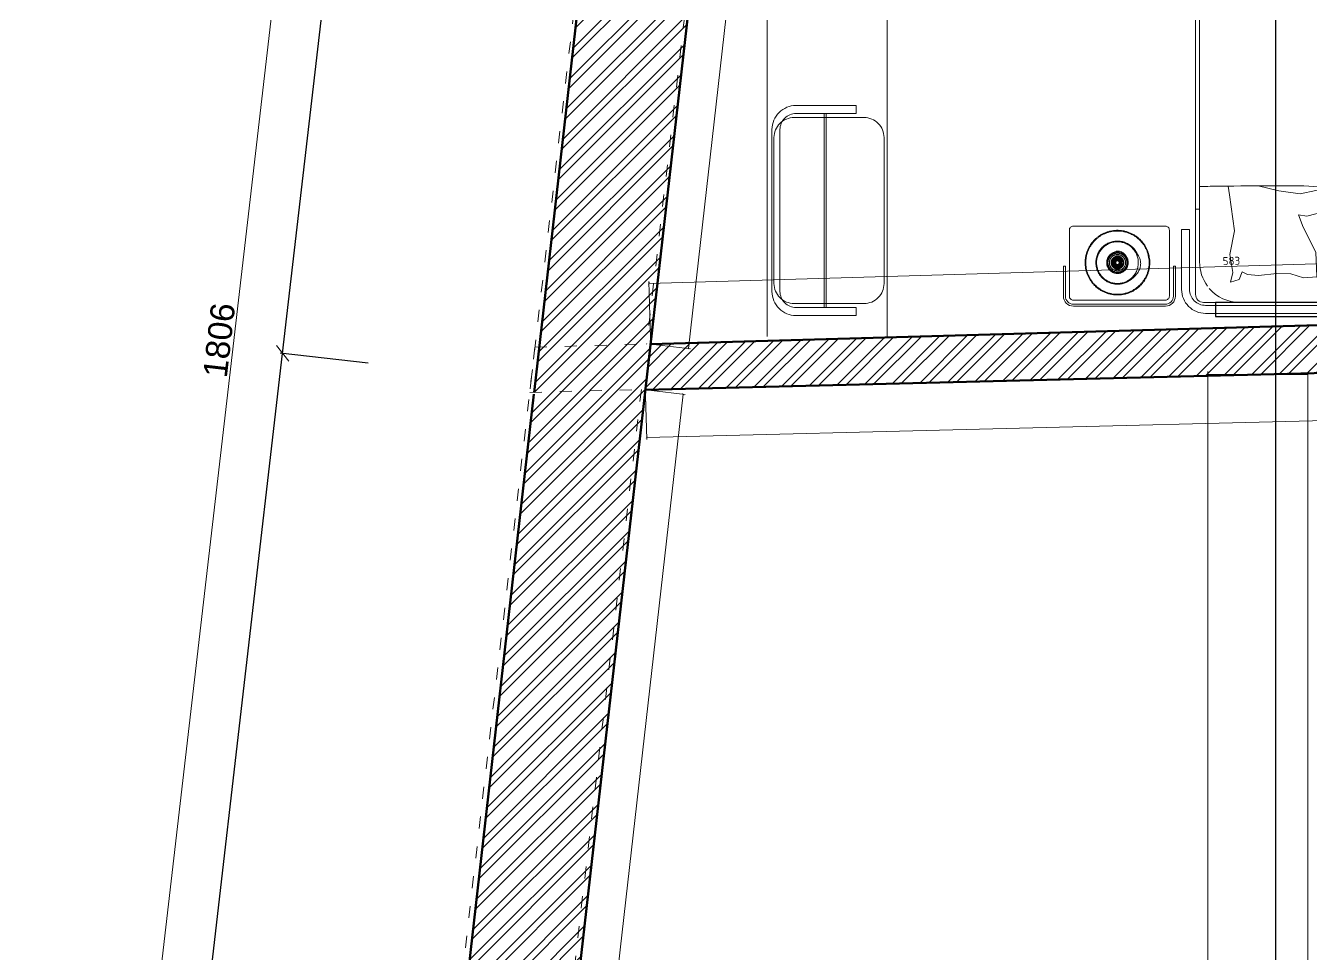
# Model space of a CAD drawing. Header units: inches. Extents: x -3731 to -279, y 59992 to 62726.
# Drawn here: x -3674 to -3031, y 61036 to 61500 of the extents above; entities that cross this region are included whole.
import ezdxf

# ---------------------------------------------------------------- set-up
doc = ezdxf.new("R2010")
doc.units = ezdxf.units.IN
doc.linetypes.add('ACAD_ISO03W100', pattern=[30, 12, -18])
for name, color, linetype, lineweight in [('1', 7, 'Continuous', 18), ('2', 36, 'Continuous', 18), ('A-DUVAR 0.50', 40, 'Continuous', 50), ('A-YAZI 0.15', 190, 'Continuous', 15), ('Auto-Olcu', 33, 'Continuous', 15), ('Auto-Silik_Cizgiler', 47, 'Continuous', 9), ('Auto-SilikCizgiler', 251, 'Continuous', 9), ('Auto-Tefris', 32, 'Continuous', 9), ('Auto-Yazi', 7, 'Continuous', 20)]:
    doc.layers.add(name, color=color, linetype=linetype, lineweight=lineweight)
doc.layers.add('Auto-Kumas', color=2, linetype='Continuous')
doc.layers.add('S2000-025 Antet', color=7, linetype='Continuous')
doc.styles.add('1-20', font='isocpeur.ttf', dxfattribs={"height": 4})
doc.styles.get("Standard").update_dxf_attribs({"font": 'arial.ttf'})
doc.dimstyles.get("Standard").update_dxf_attribs({"dimtxt": 0.18, "dimasz": 0.18, "dimexe": 0.18, "dimexo": 0.0625, "dimgap": 0.09, "dimtad": 0, "dimtih": 1, "dimtoh": 1, "dimdec": 4, "dimzin": 0, "dimdsep": 46, "dimtxsty": 'Standard', "dimcen": 0.09, "dimadec": 0, "dimazin": 0, "dimtfac": 1, "dimtdec": 4, "dimtofl": 0, "dimtmove": 0, "dimatfit": 3, "dimfxl": 1, "dimtolj": 1, "dimtzin": 0, "dimarcsym": 0})
doc.dimstyles.new('ölçü 1_20', dxfattribs={"dimtxt": 4, "dimasz": 1, "dimexe": 1, "dimexo": 3, "dimtad": 1, "dimdec": 0, "dimtxsty": '1-20', "dimblk": 'ARCHTICK', "dimcen": 1.5, "dimclrd": 256, "dimclre": 256, "dimclrt": 256, "dimadec": 0, "dimazin": 0, "dimtfac": 1, "dimtdec": 0, "dimtmove": 0, "dimatfit": 3, "dimldrblk": 'ARCHTICK', "dimfxl": 1, "dimlwd": -1, "dimlwe": -1, "dimarcsym": 0})

# ---------------------------------------------------------------- blocks, each defined once
blk = doc.blocks.new('_OBLIQUE')
at = {"color": 0, "linetype": 'ByBlock'}
blk.add_line((-0.5, -0.5), (0.5, 0.5), dxfattribs=at)
blk = doc.blocks.new('*D88')
at = {"layer": 'Auto-Olcu', "color": 0, "lineweight": -2, "ltscale": 5, "transparency": 16777216}
for p, q in [((-3648.81, 60442.46), (-3545.25, 61336.48)), ((-3502.54, 61331.53), (-3546.49, 61336.63)), ((-3606.1, 60437.51), (-3650.05, 60442.61))]:
    blk.add_line(p, q, dxfattribs=at)
at = {"layer": 'DEFPOINTS', "color": 0, "ltscale": 5, "transparency": 16777216}
for p in [(-3545.25, 61336.48), (-3495.58, 61330.73), (-3599.14, 60436.71)]:
    blk.add_point(p, dxfattribs=at)
at = {"layer": 'Auto-Olcu', "color": 0, "lineweight": -2, "ltscale": 5, "transparency": 16777216, "xscale": 7, "yscale": 7, "zscale": 7}
for p, rotation in [((-3545.25, 61336.48), 83.39249380122112), ((-3648.81, 60442.46), 263.3924938012211)]:
    blk.add_blockref('_OBLIQUE', p, dxfattribs=dict(at, rotation=rotation))
at = {"layer": 'Auto-Olcu', "color": 0, "ltscale": 5, "transparency": 16777216, "insert": (-3602.73, 60890.13), "char_height": 10, "attachment_point": 5, "rotation": 83.39249}
blk.add_mtext('\\A1;900', dxfattribs=at)
blk = doc.blocks.new('*D89')
at = {"layer": 'Auto-Olcu', "color": 0, "lineweight": -2, "ltscale": 5, "transparency": 16777216}
for p, q in [((-3545.25, 61336.48), (-3441.04, 62236.13)), ((-3398.32, 62231.18), (-3442.28, 62236.27)), ((-3502.54, 61331.53), (-3546.49, 61336.63))]:
    blk.add_line(p, q, dxfattribs=at)
at = {"layer": 'DEFPOINTS', "color": 0, "ltscale": 5, "transparency": 16777216}
for p in [(-3441.04, 62236.13), (-3391.37, 62230.37), (-3495.58, 61330.73)]:
    blk.add_point(p, dxfattribs=at)
at = {"layer": 'Auto-Olcu', "color": 0, "lineweight": -2, "ltscale": 5, "transparency": 16777216, "xscale": 7, "yscale": 7, "zscale": 7}
for p, rotation in [((-3441.04, 62236.13), 83.39240997464881), ((-3545.25, 61336.48), 263.3924099746488)]:
    blk.add_blockref('_OBLIQUE', p, dxfattribs=dict(at, rotation=rotation))
at = {"layer": 'Auto-Olcu', "color": 0, "ltscale": 5, "transparency": 16777216, "insert": (-3498.84, 61786.96), "char_height": 10, "attachment_point": 5, "rotation": 83.39241}
blk.add_mtext('\\A1;906', dxfattribs=at)
blk = doc.blocks.new('_ARCHTICK')
at = {"color": 0, "linetype": 'ByBlock', "const_width": 0.15}
blk.add_lwpolyline([(-0.5, -0.5), (0.5, 0.5)], dxfattribs=at)
blk = doc.blocks.new('*D108')
at = {"layer": 'Auto-Olcu', "ltscale": 5, "transparency": 16777216}
for p, q in [((-3263.69, 62175.46), (-3246.78, 62173.54)), ((-3247.77, 62173.66), (-3342.47, 61338.87)), ((-3358.39, 61340.68), (-3341.48, 61338.76))]:
    blk.add_line(p, q, dxfattribs=at)
at = {"layer": 'DEFPOINTS', "color": 0, "ltscale": 5, "transparency": 16777216}
for p in [(-3266.67, 62175.8), (-3361.37, 61341.02), (-3342.47, 61338.87)]:
    blk.add_point(p, dxfattribs=at)
at = {"layer": 'Auto-Olcu', "ltscale": 5, "transparency": 16777216}
for p, rotation in [((-3247.77, 62173.66), 83.5280530386046), ((-3342.47, 61338.87), 263.5280530386045)]:
    blk.add_blockref('_ARCHTICK', p, dxfattribs=dict(at, rotation=rotation))
at = {"layer": 'Auto-Olcu', "ltscale": 5, "transparency": 16777216, "insert": (-3297.73, 61756.56), "char_height": 4, "attachment_point": 5, "rotation": 83.52805, "style": '1-20'}
blk.add_mtext('840', dxfattribs=at)
blk = doc.blocks.new('*D169')
at = {"layer": 'Auto-Olcu', "ltscale": 5, "transparency": 16777216}
for p, q in [((-2555.18, 61335.39), (-2554.64, 61313.6)), ((-3363.88, 61315.22), (-3363.34, 61293.44)), ((-2554.67, 61314.6), (-3363.36, 61294.44))]:
    blk.add_line(p, q, dxfattribs=at)
at = {"layer": 'DEFPOINTS', "color": 0, "ltscale": 5, "transparency": 16777216}
for p in [(-2555.26, 61338.39), (-3363.96, 61318.22), (-3363.36, 61294.44)]:
    blk.add_point(p, dxfattribs=at)
at = {"layer": 'Auto-Olcu', "ltscale": 5, "transparency": 16777216}
for p, rotation in [((-2554.67, 61314.6), 1.428381754934946), ((-3363.36, 61294.44), 181.428381754935)]:
    blk.add_blockref('_ARCHTICK', p, dxfattribs=dict(at, rotation=rotation))
at = {"layer": 'Auto-Olcu', "ltscale": 5, "transparency": 16777216, "insert": (-2959.08, 61307.15), "char_height": 4, "attachment_point": 5, "rotation": 1.42838, "style": '1-20'}
blk.add_mtext('809', dxfattribs=at)
blk = doc.blocks.new('*D171')
at = {"layer": 'Auto-Olcu', "ltscale": 5, "transparency": 16777216}
for p, q in [((-3362.27, 61371.44), (-2779.85, 61388.68)), ((-2779.04, 61361.26), (-2779.88, 61389.68)), ((-3361.46, 61344.02), (-3362.3, 61372.44))]:
    blk.add_line(p, q, dxfattribs=at)
at = {"layer": 'DEFPOINTS', "color": 0, "ltscale": 5, "transparency": 16777216}
for p in [(-2779.85, 61388.68), (-2778.95, 61358.26, -0.28), (-3361.37, 61341.02)]:
    blk.add_point(p, dxfattribs=at)
at = {"layer": 'Auto-Olcu', "ltscale": 5, "transparency": 16777216}
for p, rotation in [((-2779.85, 61388.68), 1.696024416893215), ((-3362.27, 61371.44), 181.6960244168932)]:
    blk.add_blockref('_ARCHTICK', p, dxfattribs=dict(at, rotation=rotation))
at = {"layer": 'Auto-Olcu', "ltscale": 5, "transparency": 16777216, "insert": (-3071.14, 61382.68), "char_height": 4, "attachment_point": 5, "rotation": 1.69602, "style": '1-20'}
blk.add_mtext('583', dxfattribs=at)
blk = doc.blocks.new('GUTYU')
at = {"layer": 'Auto-Silik_Cizgiler'}
for p, q in [((13583.07, -2497.99), (13680.07, -2497.99)), ((13583.07, -2498.99), (13680.07, -2498.99))]:
    blk.add_line(p, q, dxfattribs=at)
at = {"layer": 'Auto-Tefris'}
blk.add_lwpolyline([(13668.07, -2472.99), (13595.07, -2472.99, 0.414214), (13585.07, -2482.99), (13585.07, -2517.99, 0.414214), (13595.07, -2527.99), (13668.07, -2527.99, 0.414214), (13678.07, -2517.99), (13678.07, -2482.99, 0.414214)], format="xyb", close=True, dxfattribs=at)
at = {"layer": 'Auto-Yazi'}
for p, q in [((13665.07, -2471.99), (13596.07, -2471.99)), ((13665.07, -2471.99), (13667.07, -2471.99)), ((13596.07, -2475.99), (13665.07, -2475.99)), ((13667.07, -2475.99), (13665.07, -2475.99)), ((13579.07, -2513.99), (13583.07, -2513.99)), ((13684.07, -2513.99), (13680.07, -2513.99))]:
    blk.add_line(p, q, dxfattribs=at)
for points in [[(13596.07, -2471.99), (13591.07, -2471.99, 0.414214), (13579.07, -2483.99), (13579.07, -2513.99)], [(13596.07, -2471.99), (13591.07, -2471.99, 0.414214), (13579.07, -2483.99), (13579.07, -2513.99)], [(13667.07, -2471.99), (13672.07, -2471.99, -0.414214), (13684.07, -2483.99), (13684.07, -2513.99)], [(13667.07, -2471.99), (13672.07, -2471.99, -0.414214), (13684.07, -2483.99), (13684.07, -2513.99)], [(13596.07, -2475.99), (13591.07, -2475.99, 0.414214), (13583.07, -2483.99), (13583.07, -2513.99)], [(13667.07, -2475.99), (13672.07, -2475.99, -0.414214), (13680.07, -2483.99), (13680.07, -2513.99)]]:
    blk.add_lwpolyline(points, format="xyb", dxfattribs=at)
blk = doc.blocks.new('*D21')
at = {"layer": 'Auto-Olcu', "ltscale": 5, "transparency": 16777216}
for p, q in [((43264.32, -30267.06), (43264.32, -30283.82)), ((43446.32, -30267.06), (43446.32, -30283.82)), ((43446.32, -30282.82), (43264.32, -30282.82))]:
    blk.add_line(p, q, dxfattribs=at)
at = {"layer": 'DEFPOINTS', "color": 0, "ltscale": 5, "transparency": 16777216}
for p in [(43264.32, -30264.06), (43446.32, -30264.06), (43264.32, -30282.82)]:
    blk.add_point(p, dxfattribs=at)
at = {"layer": 'Auto-Olcu', "ltscale": 5, "transparency": 16777216, "rotation": 180}
blk.add_blockref('_ARCHTICK', (43264.32, -30282.82), dxfattribs=at)
at = {"layer": 'Auto-Olcu', "ltscale": 5, "transparency": 16777216}
blk.add_blockref('_ARCHTICK', (43446.32, -30282.82), dxfattribs=at)
at = {"layer": 'Auto-Olcu', "ltscale": 5, "transparency": 16777216, "insert": (43355.32, -30280.2), "char_height": 4, "attachment_point": 5, "style": '1-20'}
blk.add_mtext('180', dxfattribs=at)
blk = doc.blocks.new('*D22')
at = {"layer": 'Auto-Olcu', "ltscale": 5, "transparency": 16777216}
for p, q in [((43358.32, -30143.35), (43388.56, -30143.35)), ((43387.56, -30343.17), (43387.56, -30143.35)), ((43358.32, -30343.17), (43388.56, -30343.17))]:
    blk.add_line(p, q, dxfattribs=at)
at = {"layer": 'DEFPOINTS', "color": 0, "ltscale": 5, "transparency": 16777216}
for p in [(43355.32, -30143.35), (43387.56, -30143.35), (43355.32, -30343.17)]:
    blk.add_point(p, dxfattribs=at)
at = {"layer": 'Auto-Olcu', "ltscale": 5, "transparency": 16777216}
for p, rotation in [((43387.56, -30143.35), 90), ((43387.56, -30343.17), 270)]:
    blk.add_blockref('_ARCHTICK', p, dxfattribs=dict(at, rotation=rotation))
at = {"layer": 'Auto-Olcu', "ltscale": 5, "transparency": 16777216, "insert": (43384.93, -30243.26), "char_height": 4, "attachment_point": 5, "rotation": 90, "style": '1-20'}
blk.add_mtext('200', dxfattribs=at)
blk = doc.blocks.new('hytuytu')
at = {"layer": 'Auto-Tefris', "elevation": 0}
for points in [[(8207.29, -2601.72), (8207.29, -2586.72, -0.414214), (8209.29, -2584.72), (8255.29, -2584.72, -0.414214), (8257.29, -2586.72), (8257.29, -2601.72)], [(8207.29, -2601.72), (8207.29, -2619.72, 0.414214), (8209.29, -2621.72), (8255.29, -2621.72, 0.414214), (8257.29, -2619.72), (8257.29, -2601.72)]]:
    blk.add_lwpolyline(points, format="xyb", dxfattribs=at)
at = {"layer": 'Auto-Yazi'}
for p, q in [((8204.29, -2601.72, 0), (8205.29, -2601.72, 0)), ((8260.29, -2601.72, 0), (8259.29, -2601.72, 0))]:
    blk.add_line(p, q, dxfattribs=at)
at = {"layer": 'Auto-Yazi', "elevation": 0}
for points in [[(8204.29, -2601.72), (8204.29, -2586.72, -0.414214), (8209.29, -2581.72), (8255.29, -2581.72, -0.414214), (8260.29, -2586.72), (8260.29, -2601.72)], [(8205.29, -2601.72), (8205.29, -2586.72, -0.414214), (8209.29, -2582.72), (8255.29, -2582.72, -0.414214), (8259.29, -2586.72), (8259.29, -2601.72)]]:
    blk.add_lwpolyline(points, format="xyb", dxfattribs=at)
blk = doc.blocks.new('HJTY5')
at = {"layer": '1'}
for points, weights, knots in [([(69.51, -5593.8), (84.65, -5585.47), (92.98, -5600.61), (101.3, -5615.76), (86.16, -5624.08), (71.02, -5632.41), (62.69, -5617.27), (54.37, -5602.12), (69.51, -5593.8)], [1, 0.707106781187, 1, 0.707106781187, 1, 0.707106781187, 1, 0.707106781187, 1], [0, 0, 0, 14.137512, 14.137512, 28.275024, 28.275024, 42.412536, 42.412536, 56.550048, 56.550048, 56.550048]), ([(72.28, -5598.85), (72.28, -5598.85), (72.28, -5598.85), (72.28, -5598.85), (82.38, -5593.29), (87.93, -5603.39), (93.48, -5613.48), (83.39, -5619.04), (73.29, -5624.59), (67.74, -5614.49), (62.19, -5604.4), (72.28, -5598.85)], [1, 1, 1, 1, 0.707106781187, 1, 0.707106781187, 1, 0.707106781187, 1, 0.707106781187, 1], [0, 0, 0, 1.178126, 2.356252, 4.712504, 9.425008, 9.425008, 18.850016, 18.850016, 28.275024, 28.275024, 37.700032, 37.700032, 37.700032]), ([(72.47, -5599.18), (62.71, -5604.55), (68.08, -5614.31), (73.44, -5624.06), (83.2, -5618.7), (92.96, -5613.33), (87.59, -5603.58), (82.23, -5593.82), (72.47, -5599.18)], [1, 0.707106781187, 1, 0.707106781187, 1, 0.707106781187, 1, 0.707106781187, 1], [0, 0, 0, 9.110833, 9.110833, 18.221667, 18.221667, 27.3325, 27.3325, 36.443333, 36.443333, 36.443333]), ([(72.79, -5611.72), (72.79, -5611.72), (72.79, -5611.72), (72.79, -5611.72), (70.01, -5606.67), (75.06, -5603.9), (80.11, -5601.12), (82.88, -5606.17), (85.66, -5611.22), (80.61, -5613.99), (75.56, -5616.77), (72.79, -5611.72)], [1, 1, 1, 1, 0.707106781187, 1, 0.707106781187, 1, 0.707106781187, 1, 0.707106781187, 1], [0, 0, 0, 0.589051, 1.178102, 2.356205, 4.712409, 4.712409, 9.424819, 9.424819, 14.137228, 14.137228, 18.849637, 18.849637, 18.849637])]:
    blk.add_rational_spline(points, weights, degree=2, knots=knots, dxfattribs=at)
at = {"layer": '2'}
for points, weights, knots in [([(69.69, -5594.13), (54.89, -5602.27), (63.03, -5617.08), (71.17, -5631.89), (85.98, -5623.75), (100.78, -5615.61), (92.64, -5600.8), (84.5, -5585.99), (69.69, -5594.13)], [1, 0.707106781187, 1, 0.707106781187, 1, 0.707106781187, 1, 0.707106781187, 1], [0, 0, 0, 13.823333, 13.823333, 27.646667, 27.646667, 41.47, 41.47, 55.293334, 55.293334, 55.293334]), ([(73.21, -5611.48), (73.21, -5611.48), (73.21, -5611.48), (73.21, -5611.48), (70.66, -5606.86), (75.29, -5604.31), (79.92, -5601.76), (82.46, -5606.39), (85.01, -5611.02), (80.38, -5613.57), (75.75, -5616.11), (73.21, -5611.48)], [1, 1, 1, 1, 0.707106781187, 1, 0.707106781187, 1, 0.707106781187, 1, 0.707106781187, 1], [0, 0, 0, 0.540124, 1.080247, 2.160495, 4.320989, 4.320989, 8.641979, 8.641979, 12.962968, 12.962968, 17.283957, 17.283957, 17.283957]), ([(73.38, -5611.39), (70.92, -5606.93), (75.38, -5604.48), (79.84, -5602.03), (82.29, -5606.48), (84.75, -5610.94), (80.29, -5613.4), (75.83, -5615.85), (73.38, -5611.39)], [1, 0.707106781187, 1, 0.707106781187, 1, 0.707106781187, 1, 0.707106781187, 1], [0, 0, 0, 4.163862, 4.163862, 8.327725, 8.327725, 12.491587, 12.491587, 16.65545, 16.65545, 16.65545]), ([(74.05, -5611.02), (76.13, -5614.81), (79.92, -5612.73), (83.7, -5610.64), (81.62, -5606.86), (79.54, -5603.07), (75.75, -5605.15), (71.97, -5607.24), (74.05, -5611.02)], [1, 0.707106781187, 1, 0.707106781187, 1, 0.707106781186, 1, 0.707106781186, 1], [0, 0, 0, 3.534292, 3.534292, 7.068583, 7.068583, 10.602875, 10.602875, 14.137167, 14.137167, 14.137167]), ([(74.89, -5610.56), (74.89, -5610.56), (74.89, -5610.56), (74.89, -5610.56), (73.27, -5607.61), (76.22, -5606), (79.16, -5604.38), (80.78, -5607.32), (82.4, -5610.27), (79.45, -5611.88), (76.51, -5613.5), (74.89, -5610.56)], [1, 1, 1, 1, 0.707106781187, 1, 0.707106781187, 1, 0.707106781186, 1, 0.707106781186, 1], [0, 0, 0, 0.343612, 0.687223, 1.374447, 2.748894, 2.748894, 5.497787, 5.497787, 8.246681, 8.246681, 10.995574, 10.995574, 10.995574]), ([(75.06, -5610.47), (76.59, -5613.24), (79.36, -5611.72), (82.14, -5610.19), (80.61, -5607.41), (79.08, -5604.64), (76.31, -5606.16), (73.53, -5607.69), (75.06, -5610.47)], [1, 0.707106781187, 1, 0.707106781187, 1, 0.707106781186, 1, 0.707106781187, 1], [0, 0, 0, 2.591814, 2.591814, 5.183628, 5.183628, 7.775442, 7.775442, 10.367256, 10.367256, 10.367256]), ([(76.07, -5609.92), (76.07, -5609.92), (76.07, -5609.92), (76.07, -5609.92), (75.1, -5608.15), (76.87, -5607.18), (78.63, -5606.21), (79.6, -5607.98), (80.57, -5609.74), (78.81, -5610.71), (77.04, -5611.68), (76.07, -5609.92)], [1, 1, 1, 1, 0.707106781186, 1, 0.707106781186, 1, 0.707106781187, 1, 0.707106781187, 1], [0, 0, 0, 0.206167, 0.412334, 0.824668, 1.649336, 1.649336, 3.298672, 3.298672, 4.948008, 4.948008, 6.597345, 6.597345, 6.597345]), ([(75.95, -5609.98), (74.92, -5608.1), (76.8, -5607.06), (78.69, -5606.03), (79.72, -5607.91), (80.76, -5609.8), (78.87, -5610.83), (76.99, -5611.87), (75.95, -5609.98)], [1, 0.707106781187, 1, 0.707106781187, 1, 0.707106781187, 1, 0.707106781187, 1], [0, 0, 0, 1.75995, 1.75995, 3.519899, 3.519899, 5.279849, 5.279849, 7.039799, 7.039799, 7.039799]), ([(76.82, -5607.1), (76.05, -5607.52), (75.81, -5608.36), (75.56, -5609.2), (75.99, -5609.96)], [1, 0.923879511541, 1, 0.923879511541, 1], [0, 0, 0, 0.863938, 0.863938, 1.727876, 1.727876, 1.727876]), ([(80.99, -5609.79), (81.43, -5608.15), (80.34, -5606.85), (79.25, -5605.55), (77.56, -5605.69)], [0.999999999113, 0.887425628475, 1, 0.887425628031, 1], [0, 0, 0, 1.62878, 1.62878, 3.25756, 3.25756, 3.25756]), ([(75.99, -5609.96), (76.41, -5610.73), (77.25, -5610.97), (78.09, -5611.22), (78.85, -5610.8)], [1, 0.923879507742, 1, 0.923879507742, 1], [0, 0, 0, 0.863938, 0.863938, 1.727876, 1.727876, 1.727876]), ([(76.74, -5609.55), (76.74, -5609.55), (76.74, -5609.55), (76.74, -5609.55), (77.34, -5610.64), (78.44, -5610.04), (79.53, -5609.44), (78.93, -5608.35), (78.33, -5607.25), (77.24, -5607.85), (76.14, -5608.45), (76.74, -5609.55)], [1, 1, 1, 1, 0.707106781186, 1, 0.707106781187, 1, 0.707106781186, 1, 0.707106781187, 1], [0, 0, 0, 0.127627, 0.255254, 0.510509, 1.021018, 1.021018, 2.042035, 2.042035, 3.063053, 3.063053, 4.08407, 4.08407, 4.08407]), ([(77, -5609.41), (77, -5609.41), (77, -5609.41), (77, -5609.41), (76.53, -5608.57), (77.37, -5608.11), (78.22, -5607.64), (78.68, -5608.48), (79.14, -5609.33), (78.3, -5609.79), (77.46, -5610.25), (77, -5609.41)], [1, 1, 1, 1, 0.707106781186, 1, 0.707106781186, 1, 0.707106781187, 1, 0.707106781187, 1], [0, 0, 0, 0.098175, 0.19635, 0.392699, 0.785398, 0.785398, 1.570796, 1.570796, 2.356194, 2.356194, 3.141593, 3.141593, 3.141593])]:
    blk.add_rational_spline(points, weights, degree=2, knots=knots, dxfattribs=at)
for points, weights in [([(77.19, -5605.75), (74.94, -5606.2), (74.61, -5608.47)], [1, 0.817794049986, 1]), ([(75.57, -5610.2), (74.32, -5607.92), (76.59, -5606.68)], [1, 0.707106781186, 1]), ([(76.6, -5606.7), (74.35, -5607.93), (75.59, -5610.18)], [1, 0.707106781187, 1]), ([(76.63, -5606.76), (74.45, -5607.96), (75.65, -5610.15)], [1, 0.707106781186, 1]), ([(76.7, -5606.88), (75.67, -5607.34), (75.42, -5608.43)], [1, 0.894773458288, 1]), ([(75.9, -5610.01), (74.84, -5608.08), (76.77, -5607.01)], [1, 0.707573103993, 1]), ([(75.64, -5608.61), (75.76, -5607.65), (76.5, -5607.02)], [1, 0.930638725852, 1]), ([(76.5, -5607.02), (76.6, -5606.94), (76.7, -5606.88)], [1, 0.998325527532, 1]), ([(80.11, -5607.7), (78.86, -5605.43), (76.59, -5606.68)], [1, 0.707106781186, 1]), ([(76.6, -5606.7), (78.85, -5605.46), (80.08, -5607.71)], [1, 0.707106781186, 1]), ([(80.02, -5607.74), (78.82, -5605.56), (76.63, -5606.76)], [1, 0.707106781187, 1]), ([(76.7, -5606.88), (77.81, -5606.15), (78.99, -5606.75)], [1, 0.86484168553, 0.998572719142]), ([(78.42, -5606.8), (77.54, -5606.49), (76.7, -5606.88)], [1, 0.929308037539, 1]), ([(76.77, -5607.01), (77.42, -5606.66), (78.15, -5606.76)], [1, 0.948530751949, 1]), ([(76.77, -5607), (76.79, -5607.05), (76.82, -5607.1)], [0.999999978843, 0.999880976901, 1]), ([(79.69, -5607.93), (78.67, -5606.08), (76.82, -5607.1)], [1, 0.707106783845, 1]), ([(77.1, -5607.6), (78.44, -5606.86), (79.18, -5608.21)], [1, 0.707106781186, 1]), ([(77.56, -5605.69), (77.37, -5605.71), (77.19, -5605.75)], [1, 0.998388882014, 1]), ([(78.72, -5606.92), (78.57, -5606.86), (78.42, -5606.8)], [1, 0.997327833848, 0.999996472292]), ([(78.99, -5606.75), (78.91, -5606.71), (78.83, -5606.68)], [1, 0.999417509166, 1]), ([(74.61, -5608.47), (74.57, -5608.71), (74.57, -5608.95)], [1, 0.997289336159, 1]), ([(74.57, -5608.95), (74.57, -5609.79), (74.98, -5610.52)], [0.999999999223, 0.968874697674, 1]), ([(74.98, -5610.52), (75.89, -5612.18), (77.78, -5612.21)], [1, 0.865391742391, 1]), ([(75.4, -5608.52), (75.38, -5608.62), (75.37, -5608.75)], [1, 0.999012286839, 1]), ([(75.37, -5608.75), (75.37, -5608.66), (75.39, -5608.57)], [0.999900975868, 0.999281551372, 1]), ([(79.09, -5611.22), (76.81, -5612.47), (75.57, -5610.2)], [1, 0.707106781187, 1]), ([(79.07, -5611.19), (76.82, -5612.43), (75.59, -5610.18)], [1, 0.707106781187, 1]), ([(75.65, -5610.15), (76.85, -5612.34), (79.04, -5611.13)], [1, 0.707106781187, 1]), ([(78.9, -5610.88), (76.97, -5611.94), (75.9, -5610.01)], [0.999999495632, 0.707644166839, 1]), ([(76.49, -5609.69), (75.75, -5608.34), (77.1, -5607.6)], [1, 0.707106781186, 1]), ([(78.58, -5610.29), (77.23, -5611.03), (76.49, -5609.69)], [1, 0.707106781187, 1]), ([(76.69, -5611.16), (76.76, -5611.2), (76.84, -5611.22)], [1, 0.999496704607, 0.999993857934]), ([(76.84, -5611.22), (77.96, -5611.68), (78.97, -5611.01)], [0.999904323618, 0.881601873619, 1]), ([(77.22, -5611.11), (77.07, -5611.06), (76.94, -5610.99)], [1, 0.99836801546, 0.99999789741]), ([(76.94, -5610.99), (77.95, -5611.47), (78.97, -5611.01)], [1, 0.905881451833, 1]), ([(78.66, -5611.17), (77.94, -5611.36), (77.22, -5611.11)], [1, 0.956159685515, 1]), ([(77.78, -5612.21), (77.98, -5612.21), (78.17, -5612.19)], [1, 0.998129205053, 0.999999998672]), ([(78.17, -5612.19), (78.68, -5612.14), (79.14, -5611.94)], [0.999999996955, 0.988246326915, 0.999999999951]), ([(79.18, -5608.21), (79.92, -5609.55), (78.58, -5610.29)], [1, 0.707106781187, 1]), ([(78.99, -5611.04), (78.88, -5611.1), (78.77, -5611.14)], [0.999999101675, 0.998029617844, 1]), ([(79.69, -5607.93), (80.7, -5609.78), (78.85, -5610.8)], [1, 0.707106775933, 1]), ([(78.85, -5610.8), (78.88, -5610.84), (78.9, -5610.88)], [1, 0.999984134252, 1]), ([(78.9, -5610.88), (79.85, -5610.36), (80.02, -5609.28)], [1, 0.897146544071, 1]), ([(80.31, -5609.15), (80.18, -5610.47), (78.97, -5611.01)], [0.998570437523, 0.865033085906, 1]), ([(78.97, -5611.01), (79.01, -5611.07), (79.04, -5611.13)], [1, 0.992981361077, 1]), ([(80.03, -5610.08), (79.68, -5610.75), (78.99, -5611.04)], [1, 0.943340701316, 0.999995666086]), ([(79.04, -5611.13), (81.23, -5609.93), (80.02, -5607.74)], [1, 0.707106781187, 1]), ([(80.08, -5607.71), (81.32, -5609.96), (79.07, -5611.19)], [1, 0.707106781187, 1]), ([(79.09, -5611.22), (81.36, -5609.97), (80.11, -5607.7)], [1, 0.707106781187, 1]), ([(79.14, -5611.94), (79.38, -5611.83), (79.6, -5611.69)], [0.999999999982, 0.996780603316, 1]), ([(79.6, -5611.69), (79.74, -5611.61), (79.86, -5611.51)], [1, 0.998790062738, 1]), ([(79.78, -5607.88), (79.73, -5607.9), (79.69, -5607.93)], [0.999999999998, 0.999998693738, 1]), ([(79.77, -5607.88), (79.76, -5607.85), (79.74, -5607.82)], [1, 0.999822671337, 0.999999999999]), ([(79.86, -5611.51), (80.2, -5611.24), (80.45, -5610.9)], [1, 0.99160556939, 0.999999999972]), ([(80.28, -5609.39), (80.29, -5609.36), (80.29, -5609.32)], [1, 0.999901357975, 0.999999993376]), ([(80.29, -5609.32), (80.3, -5609.24), (80.31, -5609.15)], [0.999999436255, 0.999418399757, 1]), ([(80.45, -5610.9), (80.83, -5610.4), (80.99, -5609.79)], [0.999999999992, 0.981824176565, 0.999999999608])]:
    blk.add_rational_spline(points, weights, degree=2, dxfattribs=at)
for points, knots in [([(75.38, -5609.22), (75.35, -5608.86), (75.44, -5608.22), (75.93, -5607.39), (76.42, -5607.02), (76.71, -5606.9)], [-1.483855, -1.483855, -1.483855, -1.483855, -0.923207, -0.493208, 0, 0, 0, 0]), ([(79.74, -5607.82), (79.67, -5607.7), (79.51, -5607.48), (79.1, -5607.09), (78.18, -5606.64), (77.25, -5606.64), (76.71, -5606.9)], [0, 0, 0, 0, 0.21843, 0.423421, 0.87939, 1.797969, 1.797969, 1.797969, 1.797969]), ([(78.97, -5611.01), (79.23, -5610.86), (79.65, -5610.43), (80.02, -5609.61), (80.1, -5608.72), (79.92, -5608.14), (79.77, -5607.88)], [-19.447003, -19.447003, -19.447003, -19.447003, -14.572642, -9.713499, -4.864503, -0.001063, -0.001063, -0.001063, -0.001063])]:
    blk.add_open_spline(points, degree=3, knots=knots, dxfattribs=at)
for points, degree in [([(76.59, -5606.68), (76.59, -5606.69), (76.6, -5606.7)], 2), ([(76.63, -5606.76), (76.62, -5606.73), (76.6, -5606.7)], 2), ([(76.71, -5606.9), (76.71, -5606.91), (76.69, -5606.87), (76.63, -5606.76), (76.63, -5606.76), (76.63, -5606.76)], 5), ([(76.71, -5606.9), (76.74, -5606.95), (76.77, -5607)], 2), ([(76.82, -5607.1), (76.96, -5607.35), (77.1, -5607.6)], 2), ([(75.59, -5610.18), (75.58, -5610.19), (75.57, -5610.2)], 2), ([(75.59, -5610.18), (75.62, -5610.17), (75.65, -5610.15)], 2), ([(75.65, -5610.15), (75.78, -5610.08), (75.9, -5610.01)], 2), ([(75.9, -5610.01), (75.94, -5609.99), (75.99, -5609.96)], 2), ([(75.99, -5609.96), (76.24, -5609.83), (76.49, -5609.69)], 2), ([(78.85, -5610.8), (78.72, -5610.54), (78.58, -5610.29)], 2), ([(78.97, -5611.01), (78.94, -5610.95), (78.9, -5610.88)], 2), ([(79.04, -5611.13), (79.06, -5611.16), (79.07, -5611.19)], 2), ([(79.07, -5611.19), (79.08, -5611.21), (79.09, -5611.22)], 2), ([(79.18, -5608.21), (79.43, -5608.07), (79.69, -5607.93)], 2), ([(80.02, -5607.74), (79.9, -5607.81), (79.78, -5607.88)], 2), ([(80.08, -5607.71), (80.05, -5607.73), (80.02, -5607.74)], 2), ([(80.11, -5607.7), (80.1, -5607.7), (80.08, -5607.71)], 2)]:
    blk.add_open_spline(points, degree=degree, dxfattribs=at)
blk = doc.blocks.new('*D295')
at = {"layer": 'Auto-Olcu', "ltscale": 5, "transparency": 16777216}
for p, q in [((-3345.05, 61316.08), (-3441.73, 60463.82)), ((-3360.98, 61317.88), (-3344.06, 61315.97)), ((-3457.66, 60465.63), (-3440.74, 60463.71))]:
    blk.add_line(p, q, dxfattribs=at)
at = {"layer": 'DEFPOINTS', "color": 0, "ltscale": 5, "transparency": 16777216}
for p in [(-3363.96, 61318.22), (-3460.64, 60465.96), (-3441.73, 60463.82)]:
    blk.add_point(p, dxfattribs=at)
at = {"layer": 'Auto-Olcu', "ltscale": 5, "transparency": 16777216}
for p, rotation in [((-3345.05, 61316.08), 83.52805303860332), ((-3441.73, 60463.82), 263.5280530386033)]:
    blk.add_blockref('_ARCHTICK', p, dxfattribs=dict(at, rotation=rotation))
at = {"layer": 'Auto-Olcu', "ltscale": 5, "transparency": 16777216, "insert": (-3396, 60890.25), "char_height": 4, "attachment_point": 5, "rotation": 83.52805, "style": '1-20'}
blk.add_mtext('858', dxfattribs=at)
blk = doc.blocks.new('HKJLKJL')
at = {"layer": 'Auto-Kumas'}
blk.add_lwpolyline([(7456.65, -2487.14), (7622.65, -2487.14), (7622.65, -2494.14), (7456.65, -2494.14)], close=True, dxfattribs=at)
at = {"layer": 'Auto-Tefris'}
for p, q in [((7446.65, -2498.14), (7446.65, -2540.75)), ((7448.65, -2540.75), (7448.65, -2514.38)), ((7630.65, -2514.36), (7630.65, -2531.84)), ((7448.65, -2531.84), (7448.65, -2531.84)), ((7630.65, -2531.84), (7630.65, -2540.75)), ((7632.65, -2540.75), (7632.65, -2531.84)), ((7448.65, -2540.75), (7446.65, -2540.75)), ((7446.65, -2540.75), (7446.65, -2688.96)), ((7448.65, -2540.75), (7448.65, -2688.96)), ((7630.65, -2540.75), (7632.65, -2540.75)), ((7630.65, -2540.75), (7630.65, -2688.96)), ((7632.65, -2540.75), (7632.65, -2688.96)), ((7448.65, -2688.96), (7446.65, -2688.96)), ((7630.65, -2688.96), (7632.65, -2688.96)), ((7625.65, -2693.96), (7453.65, -2693.96)), ((7453.65, -2695.96), (7453.65, -2693.96)), ((7625.65, -2695.96), (7453.65, -2695.96)), ((7625.65, -2695.96), (7625.65, -2693.96))]:
    blk.add_line(p, q, dxfattribs=at)
blk.add_lwpolyline([(7450.65, -2494.14), (7628.65, -2494.14, -0.414213), (7632.65, -2498.14), (7632.65, -2508.88), (7632.65, -2688.96), (7632.32, -2691.87), (7630.6, -2694.14)], format="xyb", dxfattribs=at)
for points in [[(7607.29, -2552.26), (7607.48, -2558.61), (7601.46, -2555.92), (7590.15, -2553.76), (7583.69, -2550.24), (7569.03, -2544.86), (7559.23, -2545.99), (7526.65, -2543.44), (7516.42, -2540.98), (7502.28, -2537.23), (7498.03, -2537.86), (7500.46, -2531.81), (7506.79, -2519.2), (7507.2, -2507.07), (7510.64, -2498.76), (7510.61, -2493.78), (7514.58, -2496), (7523.83, -2501.58)], [(7462.88, -2552.29), (7463.54, -2547.86), (7466.05, -2529.94), (7463.74, -2518.02), (7465.23, -2509.15), (7464.09, -2504.3), (7468.45, -2505.58), (7469.99, -2509.35)], [(7601.88, -2513.25), (7592.59, -2509.22), (7582.66, -2509.03), (7575.73, -2507.56), (7567.12, -2504.62), (7558.87, -2503.28), (7523.83, -2501.58)], [(7607.29, -2552.26), (7611.02, -2540.88), (7612.95, -2532.42), (7615.71, -2528.24), (7619.83, -2521.04), (7616.87, -2519.18), (7611.34, -2514.18), (7599.93, -2513.05), (7583.39, -2516.14), (7574.52, -2515.79)], [(7630.6, -2694.14), (7629.27, -2694.95), (7627.64, -2695.96), (7625.65, -2695.96), (7453.65, -2695.96)]]:
    blk.add_lwpolyline(points, dxfattribs=at)
at = {"layer": 'Auto-Tefris', "elevation": 0}
for points in [[(7507.27, -2506.9), (7500.52, -2506.4), (7494.3, -2508.44), (7487.22, -2508.56), (7478.16, -2507.62), (7472.65, -2508.16), (7469.99, -2509.35)], [(7551.77, -2544.48), (7531.52, -2550.31), (7525.05, -2549.03), (7513.55, -2549.45), (7506.79, -2550.02), (7498.87, -2548.4), (7488.19, -2549.86), (7477.91, -2552.42)]]:
    blk.add_lwpolyline(points, dxfattribs=at)
at = {"layer": 'Auto-Tefris'}
for centre, radius, start, end in [((7450.65, -2498.14), 4, 89.99998, 180), ((7468.73, -2514.31), 20.17, 90.2199, 139.12511), ((7610.64, -2513.97), 19.84, 44.96375, 89.97004), ((7469.07, -2514.38), 20.42, 143.52537, 180.06746), ((7610.23, -2514.38), 20.42, 359.93254, 46.25459), ((7453.24, -2689.27), 6.7, 177.33851, 273.52441), ((7453.65, -2688.96), 7, 180, 270), ((7453.65, -2688.96), 5, 180, 270), ((7625.65, -2688.96), 5, 270, 0), ((7625.65, -2688.96), 7, 270, 0)]:
    blk.add_arc(centre, radius, start, end, dxfattribs=at)
for points, knots in [([(7448.65, -2552.04), (7450.2, -2552.09), (7456.94, -2552.27), (7488.85, -2552.5, 0), (7505.84, -2552.63), (7529.16, -2549.08), (7568.5, -2571.32), (7599.67, -2578.15), (7621.85, -2576.25), (7630.65, -2581.24)], [15.231875, 15.231875, 15.231875, 15.231875, 25.487303, 42.893029, 65.00778, 92.497734, 103.911511, 148.956491, 174.803772, 174.803772, 174.803772, 174.803772]), ([(7630.65, -2581.24), (7630.65, -2581.24), (7605.24, -2606.88), (7574.41, -2573.51), (7518.44, -2606.88), (7530.41, -2564.1), (7518.97, -2555.46), (7514.39, -2551.33)], [3.52122, 3.52122, 3.52122, 3.52122, 18.594304, 74.244698, 79.479478, 107.103655, 125.310187, 125.310187, 125.310187, 125.310187])]:
    blk.add_open_spline(points, degree=3, knots=knots, dxfattribs=at)
at = {"layer": 'Auto-Yazi'}
for p, q in [((7456.65, -2488.64), (7622.65, -2488.64)), ((7622.65, -2492.64), (7456.65, -2492.64)), ((7439.65, -2530.64), (7443.65, -2530.64)), ((7639.65, -2530.64), (7635.65, -2530.64))]:
    blk.add_line(p, q, dxfattribs=at)
for points in [[(7456.65, -2488.64), (7451.65, -2488.64, 0.414214), (7439.65, -2500.64), (7439.65, -2530.64)], [(7456.65, -2488.64), (7451.65, -2488.64, 0.414214), (7439.65, -2500.64), (7439.65, -2530.64)], [(7622.65, -2488.64), (7627.65, -2488.64, -0.414214), (7639.65, -2500.64), (7639.65, -2530.64)], [(7622.65, -2488.64), (7627.65, -2488.64, -0.414214), (7639.65, -2500.64), (7639.65, -2530.64)], [(7456.65, -2492.64), (7451.65, -2492.64, 0.414214), (7443.65, -2500.64), (7443.65, -2530.64)], [(7622.65, -2492.64), (7627.65, -2492.64, -0.414214), (7635.65, -2500.64), (7635.65, -2530.64)]]:
    blk.add_lwpolyline(points, format="xyb", dxfattribs=at)
at = {"layer": 'Auto-Olcu', "ltscale": 5}
dim = blk.add_linear_dim(base=(7571.89, -2494.14), p1=(7539.65, -2693.96), p2=(7539.65, -2494.14), angle=90, dimstyle='ölçü 1_20', dxfattribs=at)
dim.commit()
dim.dimension.update_dxf_attribs({"geometry": '*D22', "text_midpoint": (7569.27, -2594.05), "insert": (-35815.67, 27649.21)})
dim = blk.add_linear_dim(base=(7448.65, -2633.62), p1=(7630.65, -2614.86), p2=(7448.65, -2614.86), text='180', dimstyle='ölçü 1_20', override={"dimdec": 1}, dxfattribs=at)
dim.commit()
dim.dimension.update_dxf_attribs({"geometry": '*D21', "text_midpoint": (7539.65, -2630.99), "insert": (-35815.67, 27649.21)})

msp = doc.modelspace()

# ---------------------------------------------------------------- hatches: boundary and pattern name
at = {"layer": 'Auto-Silik_Cizgiler'}
h = msp.add_hatch(dxfattribs=at)
h.set_pattern_fill('ANSI32', color=256)
h.set_pattern_definition([(45, (11773.051, 60134.037), (-6.735192, 6.735192), []), (45, (11777.541, 60134.037), (-6.735192, 6.735192), [])])
h.paths.add_polyline_path([(-3520.39, 60428.64), (-3460.51, 60465.97), (-3266.67, 62175.8), (-3316.98, 62221.75)])
h.paths.add_polyline_path([(-3423.6, 60792.29), (-3423.39, 60792.25), (-3435.26, 60687.92), (-3435.47, 60687.96)], flags=16)
h.paths.add_polyline_path([(-3392.83, 61063.55), (-3392.52, 61063.5), (-3404.17, 60961.16), (-3404.47, 60961.21)], flags=16)
h.paths.add_polyline_path([(-3369.93, 61265.54), (-3369.93, 61265.52), (-3374.34, 61226.77), (-3374.34, 61226.79)], flags=16)
h.paths.add_polyline_path([(-3454.53, 60519.71), (-3454.48, 60519.01), (-3460.7, 60464.36), (-3460.79, 60464.71)], flags=16)
h = msp.add_hatch(dxfattribs=at)
h.set_pattern_fill('ANSI32', color=256)
h.set_pattern_definition([(45, (18229.863, 50678.464), (-6.735192, 6.735192), []), (45, (18234.353, 50678.464), (-6.735192, 6.735192), [])])
h.paths.add_polyline_path([(-3361.37, 61341.02), (-3363.96, 61318.22), (-2555.26, 61338.39), (-2555.24, 61364.22), (-2697.01, 61360.14), (-2697.41, 61381.42), (-2767.44, 61381.42), (-2766.99, 61358.13)])
h.paths.add_polyline_path([(-2707.27, 61374.89), (-2706.74, 61344.42), (-2756.73, 61343.2), (-2757.26, 61373.66)], flags=16)

# ---------------------------------------------------------------- linework, layer by layer
at = {"layer": 'A-DUVAR 0.50'}
for p, q in [((-3316.98, 62221.75), (-3419.64, 61316.83)), ((-3266.67, 62175.8), (-3460.64, 60465.96)), ((-3361.37, 61341.02), (-2766.99, 61358.13)), ((-3419.73, 61316.01), (-3520.39, 60428.64))]:
    msp.add_line(p, q, dxfattribs=at)
msp.add_lwpolyline([(-2555.26, 61338.39), (-3363.96, 61318.22)], dxfattribs=at)
at = {"layer": 'Auto-Olcu', "ltscale": 5}
msp.add_line((-3673.65, 60445.34), (-3465.87, 62239), dxfattribs=at)
at = {"layer": 'Auto-SilikCizgiler', "color": 1, "linetype": 'ACAD_ISO03W100', "ltscale": 0.5, "true_color": 0xe60000}
msp.add_line((-3421.79, 61316.97), (-2902.55, 61329.92), dxfattribs=at)
for points in [[(-3266.67, 62175.82), (-3363.36, 61341.15)], [(-3382.5, 61656.19), (-3456.33, 61018.8)], [(-3419.18, 61339.55), (-2744.39, 61358.97)], [(-3419.18, 61339.55), (-3421.79, 61316.97)], [(-3366, 61318.37), (-3464.76, 60465.8)]]:
    msp.add_lwpolyline(points, dxfattribs=at)
at = {"layer": 'Auto-Tefris', "ltscale": 2}
for p, q in [((-3303.2, 61720.98), (-3303.2, 61344.9)), ((-3243.2, 61720.98), (-3243.2, 61344.9)), ((-3082.97, 60506.7), (-3082.97, 61327.44))]:
    msp.add_line(p, q, dxfattribs=at)
msp.add_lwpolyline([(-3082.97, 60545.09), (-3032.97, 60545.09), (-3032.97, 61325.85), (-3082.97, 61325.85)], close=True, dxfattribs=at)
at = {"layer": 'S2000-025 Antet'}
msp.add_lwpolyline([(-3048.92, 62725.91), (-278.92, 62725.91), (-278.92, 60685.91), (-3048.92, 60685.91)], close=True, dxfattribs=at)

# ---------------------------------------------------------------- block references
at = {"xscale": 0.9359999999999993, "yscale": 0.9359999999999993, "zscale": 0.9359999999999993, "rotation": 270}
msp.add_blockref('HJTY5', (2121.89, 61454.68), dxfattribs=at)
at = {"layer": 'A-YAZI 0.15', "xscale": -1, "rotation": 180}
for name, p in [('HKJLKJL', (-10535.69, 58867.81)), ('hytuytu', (-11359.41, 58778.35))]:
    msp.add_blockref(name, p, dxfattribs=at)
at = {"layer": 'A-YAZI 0.15', "rotation": 89.99999999999999}
msp.add_blockref('GUTYU', (-5772.71, 47776.32), dxfattribs=at)

# ---------------------------------------------------------------- texts
at = {"layer": 'Auto-Olcu', "ltscale": 5, "insert": (-3576.93, 61343.04), "char_height": 12, "attachment_point": 5, "rotation": 83.39245}
msp.add_mtext('\\A1;1806', dxfattribs=at)

# ---------------------------------------------------------------- dimensions: what is measured, and where the dimension line sits
at = {"layer": 'Auto-Olcu', "ltscale": 5}
for p1, p2, picture, middle in [((-3495.58, 61330.73), (-3391.37, 62230.37), '*D89', (-3498.84, 61786.96)), ((-3599.14, 60436.71), (-3495.58, 61330.73), '*D88', (-3602.73, 60890.13))]:
    dim = msp.add_aligned_dim(p1=p1, p2=p2, distance=50, dimstyle='Standard', override={"dimtxt": 10, "dimasz": 7, "dimexe": 1.25, "dimexo": 7, "dimgap": 0.625, "dimtad": 1, "dimtih": 0, "dimtoh": 0, "dimdec": 0, "dimzin": 8, "dimblk1": 'OBLIQUE', "dimblk2": 'OBLIQUE', "dimsah": 1, "dimcen": 2.5, "dimtofl": 1, "dimldrblk": 'OBLIQUE'}, dxfattribs=at)
    dim.commit()
    dim.dimension.update_dxf_attribs({"geometry": picture, "text_midpoint": middle})
for p1, p2, distance, picture, middle in [((-3266.67, 62175.8), (-3361.37, 61341.02), 19.02, '*D108', (-3297.73, 61756.56)), ((-3361.37, 61341.02), (-2778.95, 61358.26, -0.28), 30.43, '*D171', (-3071.14, 61382.68)), ((-2555.26, 61338.39), (-3363.96, 61318.22), 23.79, '*D169', (-2959.08, 61307.15)), ((-3363.96, 61318.22), (-3460.64, 60465.96), 19.02, '*D295', (-3396, 60890.25))]:
    dim = msp.add_aligned_dim(p1=p1, p2=p2, distance=distance, dimstyle='ölçü 1_20', dxfattribs=at)
    dim.commit()
    dim.dimension.update_dxf_attribs({"geometry": picture, "text_midpoint": middle})

doc.saveas('drawing.dxf')
